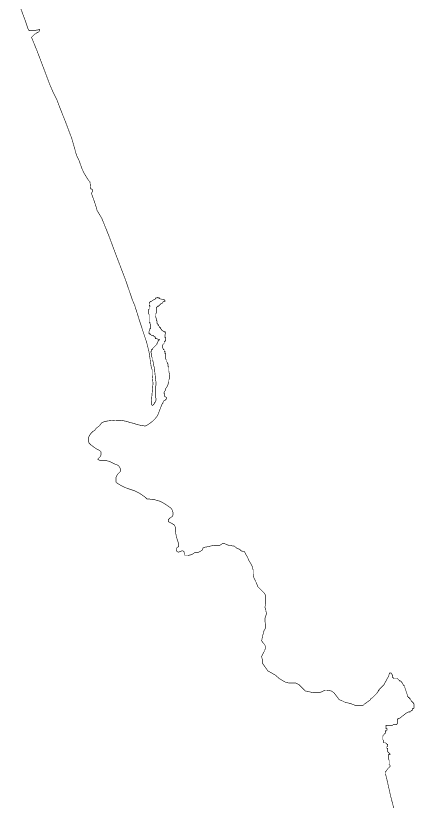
# Model space of a CAD drawing. Header units: metres. Extents: x 319816 to 366074, y 1739234 to 1838803.
# Drawn here: x 353626 to 355660, y 1747260 to 1751273 of the extents above; entities that cross this region are included whole.
import ezdxf

# ---------------------------------------------------------------- set-up
doc = ezdxf.new("R2010")
doc.units = ezdxf.units.M
doc.header["$MEASUREMENT"] = 0
doc.layers.add('HAZARDS LINE', color=1, linetype='Continuous')

msp = doc.modelspace()

# ---------------------------------------------------------------- linework, layer by layer
at = {"layer": 'HAZARDS LINE', "lineweight": 18, "const_width": 3}
msp.add_lwpolyline([(355555.7, 1747225.7), (355539.7, 1747286.6), (355519.7, 1747376), (355515.7, 1747392.2), (355511.7, 1747400.3), (355511.7, 1747408.4), (355515.8, 1747412.5), (355523.9, 1747424.6), (355536.2, 1747436.8), (355536.2, 1747444.9), (355532.1, 1747448.9), (355532.2, 1747469.2), (355528.2, 1747477.3), (355528.3, 1747497.6), (355536.4, 1747497.6), (355536.4, 1747501.7), (355532.3, 1747505.7), (355528.3, 1747509.8), (355524.3, 1747513.9), (355524.3, 1747530.1), (355520.3, 1747530.1), (355520.3, 1747538.2), (355524.4, 1747542.3), (355524.4, 1747550.4), (355520.3, 1747550.4), (355520.3, 1747554.5), (355512.2, 1747558.5), (355504.1, 1747558.6), (355504.2, 1747570.7), (355500.1, 1747574.8), (355500.2, 1747595.1), (355504.3, 1747599.1), (355508.4, 1747603.2), (355508.4, 1747607.2), (355512.4, 1747607.2), (355512.5, 1747619.4), (355516.5, 1747619.4), (355516.5, 1747623.4), (355520.6, 1747623.4), (355520.6, 1747631.5), (355516.6, 1747631.5), (355516.6, 1747647.8), (355549.1, 1747647.7), (355553.1, 1747651.7), (355569.4, 1747651.6), (355573.4, 1747655.7), (355573.5, 1747676), (355577.6, 1747680), (355577.6, 1747684.1), (355585.7, 1747684), (355622.3, 1747712.3), (355630.4, 1747716.3), (355638.6, 1747716.3), (355638.6, 1747720.4), (355642.6, 1747720.3), (355646.7, 1747724.4), (355650.8, 1747724.4), (355650.8, 1747732.5), (355654.8, 1747732.5), (355658.9, 1747736.5), (355659, 1747756.8), (355654.9, 1747760.9), (355655, 1747764.9), (355650.9, 1747764.9), (355650.9, 1747769), (355646.9, 1747769), (355642.8, 1747777.1), (355638.8, 1747781.2), (355638.8, 1747785.3), (355634.7, 1747785.3), (355634.8, 1747789.3), (355630.7, 1747789.4), (355630.7, 1747793.4), (355626.7, 1747793.4), (355626.7, 1747797.5), (355610.6, 1747846.2), (355610.6, 1747850.3), (355606.6, 1747850.3), (355598.5, 1747866.5), (355594.5, 1747866.6), (355594.5, 1747870.6), (355590.4, 1747874.7), (355586.4, 1747874.7), (355586.4, 1747878.8), (355582.3, 1747878.8), (355578.3, 1747882.8), (355574.3, 1747886.9), (355554, 1747887), (355554, 1747891), (355549.9, 1747891.1), (355550, 1747903.2), (355541.9, 1747915.4), (355533.8, 1747915.5), (355529.7, 1747899.3), (355509.3, 1747862.8), (355505.2, 1747854.7), (355493, 1747842.6), (355488.9, 1747838.5), (355484.8, 1747834.5), (355480.8, 1747830.5), (355480.8, 1747826.4), (355476.7, 1747826.4), (355476.7, 1747822.4), (355468.5, 1747810.2), (355448.2, 1747790), (355436, 1747781.9), (355436, 1747777.9), (355407.5, 1747757.7), (355399.4, 1747749.6), (355358.8, 1747749.8), (355338.5, 1747757.9), (355306.1, 1747766.2), (355289.9, 1747774.3), (355277.8, 1747778.4), (355265.7, 1747794.7), (355249.5, 1747815.1), (355237.4, 1747823.2), (355217.1, 1747827.3), (355204.9, 1747827.4), (355188.7, 1747819.3), (355176.5, 1747815.3), (355140, 1747815.4), (355123.8, 1747819.6), (355103.5, 1747823.7), (355087.4, 1747840), (355071.2, 1747856.3), (355055, 1747864.4), (355018.5, 1747864.6), (355002.3, 1747868.7), (354973.9, 1747885), (354949.7, 1747905.4), (354913.3, 1747925.8), (354893.1, 1747954.3), (354885, 1747966.5), (354885.1, 1747982.7), (354881.1, 1747998.9), (354897.4, 1748031.3), (354901.5, 1748047.5), (354897.5, 1748059.7), (354889.4, 1748067.9), (354881.4, 1748080.1), (354885.5, 1748100.3), (354893.7, 1748132.8), (354901.9, 1748144.9), (354901.9, 1748165.2), (354897.9, 1748177.4), (354898, 1748193.6), (354902.1, 1748205.8), (354906.2, 1748217.9), (354902.2, 1748238.2), (354898.2, 1748250.4), (354902.3, 1748274.7), (354902.5, 1748311.2), (354894.4, 1748323.4), (354878.2, 1748339.7), (354862.1, 1748356), (354854, 1748376.3), (354841.9, 1748400.7), (354838, 1748421), (354838, 1748441.3), (354834, 1748457.5), (354826, 1748473.8), (354813.9, 1748494.1), (354809.9, 1748506.3), (354801.8, 1748518.5), (354793.7, 1748534.7), (354777.5, 1748538.9), (354769.5, 1748547), (354757.3, 1748551.1), (354741.1, 1748563.3), (354712.7, 1748567.5), (354692.5, 1748575.7), (354680.3, 1748575.7), (354668.1, 1748567.6), (354639.7, 1748567.7), (354603.2, 1748559.8), (354582.9, 1748555.8), (354578.8, 1748543.6), (354566.6, 1748535.6), (354558.5, 1748531.5), (354542.3, 1748531.6), (354530.1, 1748523.5), (354521.9, 1748519.5), (354505.7, 1748515.5), (354489.5, 1748515.5), (354489.5, 1748519.6), (354485.5, 1748531.8), (354485.5, 1748535.8), (354477.4, 1748539.9), (354465.2, 1748535.9), (354457.1, 1748531.9), (354449, 1748536), (354444.9, 1748544.1), (354449, 1748556.3), (354457.2, 1748560.3), (354457.2, 1748576.5), (354453.2, 1748588.7), (354449.2, 1748600.9), (354445.2, 1748617.1), (354441.2, 1748637.4), (354441.3, 1748657.7), (354437.3, 1748669.9), (354425.1, 1748678), (354409, 1748686.2), (354404.9, 1748690.3), (354404.9, 1748698.4), (354413.1, 1748706.5), (354425.3, 1748714.6), (354429.4, 1748722.7), (354429.4, 1748734.8), (354421.4, 1748755.1), (354393, 1748775.5), (354364.7, 1748791.8), (354336.3, 1748800.1), (354324.2, 1748800.1), (354308, 1748804.2), (354295.8, 1748804.3), (354287.7, 1748812.4), (354271.5, 1748824.6), (354251.3, 1748836.9), (354235.1, 1748845.1), (354210.8, 1748853.3), (354186.5, 1748861.5), (354162.2, 1748873.7), (354142, 1748886), (354137.9, 1748890), (354138, 1748914.4), (354146.2, 1748930.6), (354158.4, 1748942.7), (354162.5, 1748950.8), (354158.5, 1748963), (354150.4, 1748975.2), (354130.1, 1748983.4), (354105.8, 1748995.6), (354089.6, 1748999.7), (354057.2, 1748999.8), (354049.1, 1749003.9), (354045, 1749008), (354049.1, 1749012), (354057.3, 1749020.1), (354061.3, 1749028.2), (354061.4, 1749044.5), (354053.3, 1749052.6), (354037.1, 1749060.8), (354025, 1749068.9), (354008.8, 1749081.2), (354000.7, 1749089.3), (353996.7, 1749101.5), (353996.8, 1749113.7), (354000.9, 1749125.8), (354009, 1749137.9), (354021.2, 1749150.1), (354029.3, 1749154.1), (354037.5, 1749166.2), (354053.8, 1749178.4), (354066, 1749194.5), (354078.2, 1749198.6), (354094.4, 1749202.6), (354130.9, 1749206.5), (354159.3, 1749206.4), (354183.7, 1749202.2), (354228.2, 1749189.9), (354256.6, 1749181.7), (354280.9, 1749177.5), (354289, 1749177.5), (354297.1, 1749181.5), (354309.3, 1749189.6), (354325.6, 1749201.7), (354337.8, 1749213.9), (354350.1, 1749230), (354370.5, 1749282.7), (354374.6, 1749290.8), (354374.6, 1749294.9), (354378.7, 1749294.8), (354378.7, 1749303), (354386.8, 1749307), (354390.9, 1749311), (354395, 1749315.1), (354395, 1749323.2), (354386.9, 1749327.3), (354386.9, 1749339.4), (354382.9, 1749343.5), (354382.9, 1749347.6), (354387, 1749355.7), (354391.1, 1749359.7), (354391.1, 1749367.8), (354395.2, 1749371.9), (354399.3, 1749380), (354403.3, 1749388.1), (354403.4, 1749392.1), (354407.4, 1749396.2), (354407.5, 1749412.4), (354411.6, 1749420.5), (354411.6, 1749436.7), (354407.6, 1749457), (354407.7, 1749477.3), (354403.7, 1749481.4), (354403.7, 1749493.5), (354399.7, 1749497.6), (354399.7, 1749501.7), (354395.7, 1749505.7), (354395.7, 1749513.8), (354391.6, 1749517.9), (354391.7, 1749546.3), (354387.7, 1749546.3), (354387.7, 1749558.5), (354383.7, 1749558.5), (354383.7, 1749566.6), (354379.6, 1749566.6), (354379.7, 1749570.7), (354375.6, 1749574.8), (354375.7, 1749591), (354379.7, 1749595), (354383.8, 1749599.1), (354383.8, 1749607.2), (354387.9, 1749607.2), (354387.9, 1749611.2), (354392, 1749615.3), (354392, 1749627.5), (354388, 1749627.5), (354388, 1749643.7), (354392.1, 1749651.8), (354392.1, 1749655.8), (354388.1, 1749659.9), (354384, 1749655.9), (354384, 1749659.9), (354380, 1749659.9), (354375.9, 1749664), (354371.9, 1749664), (354371.9, 1749668.1), (354363.8, 1749676.2), (354363.8, 1749680.3), (354359.8, 1749680.3), (354359.8, 1749684.4), (354355.7, 1749688.4), (354355.8, 1749692.5), (354351.7, 1749692.5), (354351.7, 1749696.6), (354347.7, 1749700.6), (354347.7, 1749712.8), (354343.7, 1749716.9), (354343.7, 1749725), (354339.7, 1749737.2), (354339.7, 1749749.3), (354343.8, 1749753.4), (354343.9, 1749781.8), (354348, 1749785.8), (354352, 1749785.8), (354352.1, 1749789.9), (354356.1, 1749789.9), (354360.2, 1749793.9), (354368.3, 1749802), (354372.4, 1749802), (354380.5, 1749814.1), (354388.6, 1749814.1), (354388.7, 1749818.1), (354384.6, 1749818.1), (354384.6, 1749822.2), (354380.6, 1749822.2), (354364.4, 1749826.3), (354360.3, 1749826.3), (354360.3, 1749830.4), (354352.2, 1749830.4), (354352.2, 1749834.5), (354348.2, 1749834.5), (354344.1, 1749830.5), (354340, 1749830.5), (354340, 1749826.4), (354323.8, 1749818.4), (354319.7, 1749814.3), (354315.6, 1749814.3), (354311.6, 1749810.3), (354307.5, 1749806.3), (354307.4, 1749794.1), (354311.5, 1749790), (354307.4, 1749790), (354307.4, 1749773.8), (354303.3, 1749769.8), (354303.2, 1749753.5), (354307.3, 1749745.4), (354307.1, 1749704.8), (354311.2, 1749704.8), (354311.2, 1749700.8), (354315.2, 1749692.6), (354315.1, 1749676.4), (354311.1, 1749676.4), (354311.1, 1749672.4), (354307, 1749660.2), (354306.9, 1749648), (354311, 1749648), (354311, 1749644), (354315, 1749644), (354319.1, 1749639.9), (354327.2, 1749639.9), (354331.2, 1749635.8), (354335.3, 1749631.7), (354339.3, 1749631.7), (354339.3, 1749623.6), (354347.4, 1749623.6), (354351.4, 1749619.5), (354359.6, 1749619.5), (354359.5, 1749615.4), (354355.5, 1749615.4), (354355.5, 1749611.4), (354351.4, 1749611.4), (354351.4, 1749603.3), (354347.3, 1749599.2), (354347.3, 1749595.2), (354339.2, 1749587.1), (354335.1, 1749583), (354331, 1749579), (354326.9, 1749574.9), (354322.9, 1749570.9), (354322.9, 1749566.8), (354318.8, 1749566.9), (354318.8, 1749558.7), (354314.7, 1749554.7), (354318.7, 1749550.6), (354318.7, 1749534.4), (354322.7, 1749526.3), (354322.7, 1749514.1), (354326.7, 1749510), (354326.7, 1749506), (354330.7, 1749493.8), (354330.7, 1749485.7), (354334.7, 1749469.4), (354334.7, 1749465.4), (354338.6, 1749428.9), (354338.6, 1749416.7), (354342.5, 1749400.4), (354342.5, 1749384.2), (354338.4, 1749380.2), (354338.2, 1749323.4), (354342.3, 1749319.3), (354342.2, 1749307.1), (354338.1, 1749303.1), (354338.1, 1749299), (354334.1, 1749295), (354334, 1749290.9), (354325.9, 1749282.9), (354321.8, 1749282.9), (354317.8, 1749286.9), (354317.8, 1749295.1), (354326.3, 1749388.3), (354326.3, 1749400.5), (354322.4, 1749437), (354322.5, 1749465.4), (354318.5, 1749473.6), (354306.6, 1749554.7), (354294.6, 1749603.5), (354258.5, 1749713.1), (354234.4, 1749790.3), (354222.4, 1749818.7), (354186.2, 1749924.3), (354138, 1750050.3), (354101.8, 1750147.8), (354065.7, 1750237.1), (354041.5, 1750277.8), (354033.5, 1750306.2), (354013.4, 1750363.1), (354013.4, 1750367.1), (354017.5, 1750375.2), (354017.5, 1750383.4), (354013.5, 1750387.4), (354009.4, 1750387.4), (354005.5, 1750419.9), (354005.5, 1750424), (354001.4, 1750428), (353997.4, 1750432.1), (353977.2, 1750464.6), (353965.2, 1750489), (353949.1, 1750533.7), (353937, 1750558.1), (353913, 1750643.4), (353880.8, 1750728.7), (353848.7, 1750809.9), (353836.6, 1750842.4), (353816.5, 1750883.1), (353800.4, 1750919.6), (353788.3, 1750952.1), (353736.1, 1751090.2), (353708, 1751159.3), (353708, 1751163.4), (353716.1, 1751171.4), (353720.2, 1751175.5), (353724.3, 1751179.5), (353732.4, 1751183.6), (353736.5, 1751187.6), (353740.5, 1751187.6), (353744.6, 1751191.6), (353748.7, 1751195.7), (353748.7, 1751203.8), (353740.6, 1751203.8), (353740.6, 1751199.8), (353732.4, 1751199.8), (353728.4, 1751195.7), (353695.9, 1751195.9), (353691.9, 1751199.9), (353687.9, 1751208.1), (353675.8, 1751244.6), (353627.6, 1751374.6)], dxfattribs=at)

doc.saveas('drawing.dxf')
